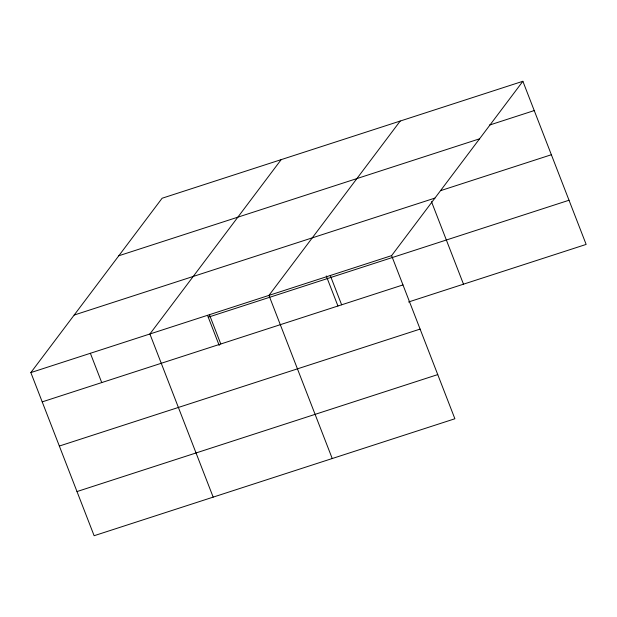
<?xml version="1.0" encoding="UTF-8"?>
<svg xmlns="http://www.w3.org/2000/svg" width="617" height="617" viewBox="0 0 617 617"><rect width="100%" height="100%" fill="white"/><g stroke="black" fill="none" stroke-linecap="round" stroke-linejoin="round"><path stroke-width="0.93" d="M522.877 81.282L391.61 255.631L454.883 418.766L94.123 535.718L30.85 372.583L162.117 198.234L522.877 81.282L586.15 244.417L408.547 301.991M281.167 159.641L149.9 333.99L213.173 497.125M400.217 121.04L268.95 295.396L332.231 458.531M489.381 125.112L534.237 110.574M118.796 255.77L479.556 138.817M440.607 190.645L551.367 154.736M74.163 315.048L434.923 198.096M30.85 372.583L391.61 255.631M208.261 317.2L569.021 200.247M42.211 401.875L402.97 284.923M59.34 446.045L420.1 329.092M76.994 491.556L437.754 374.596M431.476 201.643L463.49 284.175M330.28 275.514L341.641 304.806M326.27 275.93L337.931 305.986M209.425 314.693L220.786 343.985M207.567 315.418L219.22 345.466M90.375 353.286L101.736 382.579"/></g></svg>
